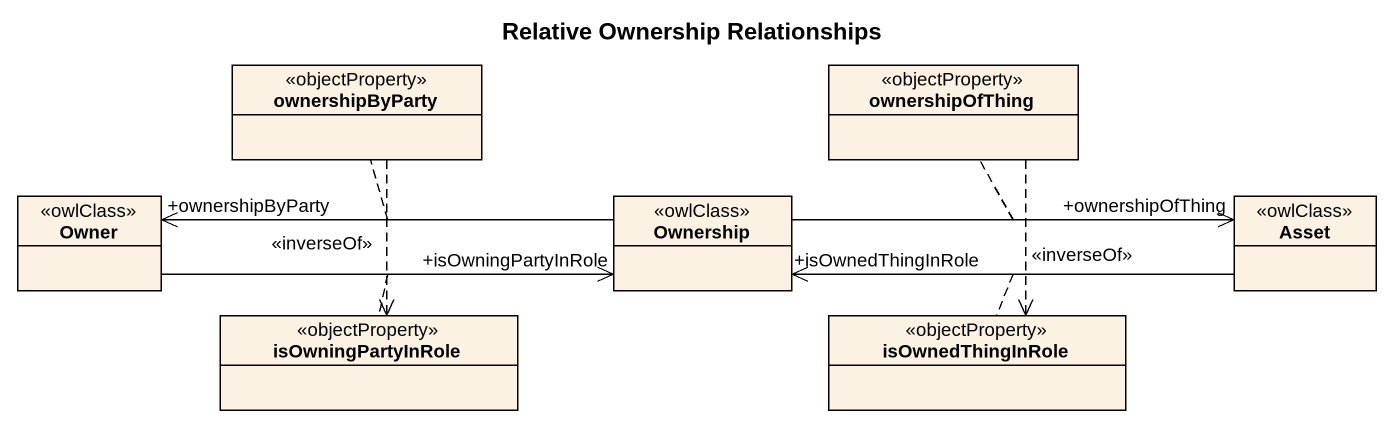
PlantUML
@startuml
title Relative Ownership Relationships
hide circle
hide empty members
class ownershipByParty <<objectProperty>>
class ownershipOfThing <<objectProperty>>
class Owner <<owlClass>>
class Ownership <<owlClass>>
class Asset <<owlClass>>
class isOwningPartyInRole <<objectProperty>>
class isOwnedThingInRole <<objectProperty>>
ownershipByParty ..> isOwningPartyInRole : <<inverseOf>>
ownershipOfThing ..> isOwnedThingInRole : <<inverseOf>>
Owner -right-> "+isOwningPartyInRole" Ownership
(Owner, Ownership) .. isOwningPartyInRole
Ownership -left-> "+ownershipByParty" Owner
(Ownership, Owner) .. ownershipByParty
Ownership -right-> "+ownershipOfThing" Asset
(Ownership, Asset) .. ownershipOfThing
Asset -left-> "+isOwnedThingInRole" Ownership
(Asset, Ownership) .. isOwnedThingInRole
@enduml
